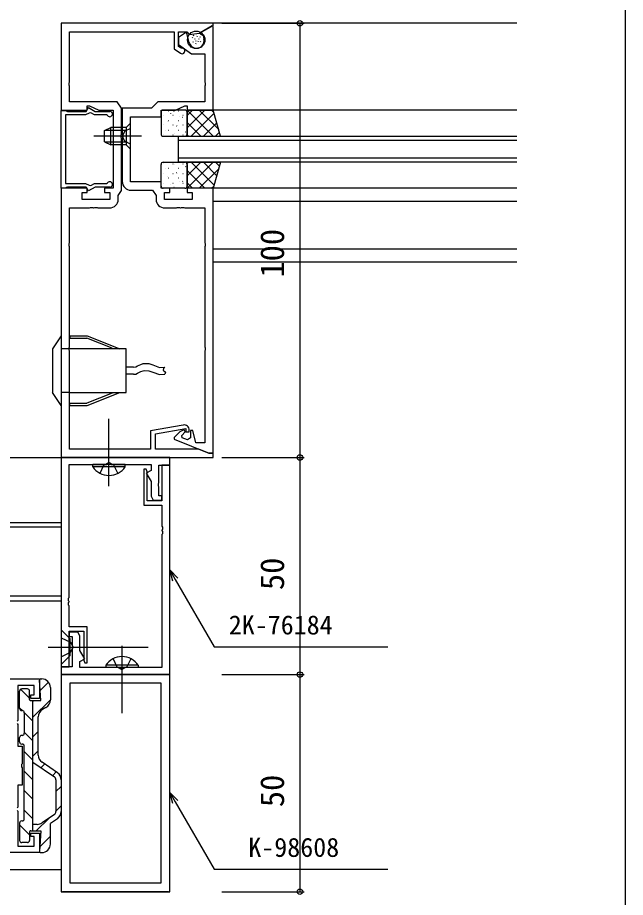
# Model space of a CAD drawing. Units: millimetres, scale not verified. Extents: x -437 to 438, y -681 to 679.
# Drawn here: x 298.2 to 438.3, y -528.3 to -325.7 of the extents above; entities that cross this region are included whole.
import ezdxf
from ezdxf.enums import TextEntityAlignment as Align

# ---------------------------------------------------------------- set-up
doc = ezdxf.new("R2010")
doc.units = ezdxf.units.MM
doc.header["$LTSCALE"] = 4
for name, color, linetype in [('0-2_YKK_11', 7, 'Continuous'), ('0-4_YKK_12', 2, 'Continuous'), ('0-5_YKK_13', 4, 'Continuous'), ('0-7_YKK_D', 6, 'Continuous'), ('0-8_YKK_ZWAK', 7, 'Continuous')]:
    doc.layers.add(name, color=color, linetype=linetype)
doc.styles.add('ＭＳ ゴシック', font='')
doc.styles.get('ＭＳ ゴシック').set_extended_font_data('MS Gothic')

msp = doc.modelspace()

# ---------------------------------------------------------------- linework, layer by layer
at = {"layer": '0-2_YKK_11'}
for p, q in [((333.3, -427), (308.3, -427)), ((308.3, -477), (333.3, -477)), ((333, -527), (308.6, -527))]:
    msp.add_line(p, q, dxfattribs=at)
for points in [[(336.017, -332.714), (335.783, -332.666), (335.3, -332.328), (335.3, -328.93), (337.251, -328.93), (337.8, -329.584), (340.2, -329.29), (343.3, -327.5), (343.3, -327), (308.3, -327), (308.3, -347), (314.3, -347), (314.3, -346), (314.8, -346), (316.945, -347), (320.3, -347), (320.3, -365), (318.3, -365), (318.3, -366), (319.5, -366), (319.5, -367.6), (313.1, -367.6), (313.1, -366), (314.3, -366), (314.3, -365), (308.3, -365)], [(343.3, -426), (343.3, -365), (337.3, -365), (337.3, -366), (338.5, -366), (338.5, -367.6), (332.1, -367.6), (332.1, -366), (333.3, -366), (333.3, -365), (331.3, -365), (331.3, -363.5), (324.3, -363.5), (324.3, -348.5), (331.3, -348.5), (331.3, -347), (334.656, -347), (336.8, -346), (337.3, -346), (337.3, -347), (343.3, -347), (343.3, -327.731), (343.1, -327.615), (340.351, -329.203), (340.351, -329.434), (340.991, -329.804), (341.191, -330.547)], [(321.43, -367.53), (321.43, -366.673), (322.23, -365.53), (322.23, -353.458), (322.11, -353.275), (322.11, -352.725), (322.23, -352.542), (322.23, -346.57), (321.18, -345.07), (310.23, -345.07), (310.23, -341.458), (310.11, -341.275), (310.11, -340.725), (310.23, -340.542), (310.23, -328.93), (334.3, -328.93), (334.3, -332.848), (335.777, -333.882)], [(337.81, -331.453), (337.153, -329.002), (335.3, -330.3), (335.3, -331.899), (338.3, -334), (341.37, -334), (341.37, -340.542), (341.49, -340.725), (341.49, -341.275), (341.37, -341.458), (341.37, -345.07), (330.6, -345.07), (329.1, -346.57), (322.37, -346.57), (322.37, -352.542), (322.49, -352.725), (322.49, -353.275), (322.37, -353.458), (322.37, -363.43)], [(308.3, -364.95), (308.3, -347.05), (309.3, -347.05), (309.473, -347.15), (309.733, -347.3), (314.05, -347.3), (314.575, -346.39), (316.151, -347.3), (319.5, -347.3)], [(319.001, -348.233), (318.752, -348.1), (315.937, -348.1), (315.119, -347.628), (314.73, -347.706), (313.935, -348.1), (309.3, -348.1), (309.3, -363.9), (313.935, -363.9), (314.73, -364.294), (315.119, -364.372), (315.937, -363.9), (318.752, -363.9), (319.001, -363.767)], [(319.5, -364.7), (316.151, -364.7), (314.575, -365.61), (314.05, -364.7), (309.733, -364.7), (309.473, -364.85), (309.3, -364.95), (308.3, -364.95)], [(308.3, -365), (308.3, -427), (343.3, -427), (343.3, -426), (342.3, -426), (339.998, -425.07), (330, -425.07), (330, -421.559), (337, -420.325), (337, -421.1), (337.8, -421.1), (337.8, -420.7)], [(324.37, -365.43), (329.3, -365.43), (330.17, -366.672), (330.17, -367.53)], [(336.392, -419.518), (328.9, -420.839), (328.9, -425.07), (310.23, -425.07), (310.23, -402.458), (310.11, -402.275), (310.11, -401.725), (310.23, -401.542), (310.23, -378.458), (310.11, -378.275), (310.11, -377.725), (310.23, -377.542), (310.23, -369.53), (314.842, -369.53), (315.025, -369.41), (315.575, -369.41), (315.758, -369.53), (315.842, -369.53), (316.025, -369.41), (316.575, -369.41), (316.758, -369.53), (319.43, -369.53)], [(332.17, -369.53), (334.842, -369.53), (335.025, -369.41), (335.575, -369.41), (335.758, -369.53), (335.842, -369.53), (336.025, -369.41), (336.575, -369.41), (336.758, -369.53), (341.37, -369.53), (341.37, -377.542), (341.49, -377.725), (341.49, -378.275), (341.37, -378.458), (341.37, -401.542), (341.49, -401.725), (341.49, -402.275), (341.37, -402.458), (341.37, -423.6), (339.35, -423.6), (338.6, -420.8), (338.1, -420.8), (338.1, -422.464), (337.395, -422.94), (336.164, -422.442), (336.057, -421.916), (336.876, -421.097), (336.645, -420.601), (335.941, -420.93)], [(335.372, -421.328), (334.3, -422.4), (334.3, -422.768), (342.3, -426), (343.3, -426)], [(308.3, -427), (308.3, -475.2), (310.1, -475.2), (310.1, -467), (313.5, -467), (313.5, -473.381), (313.439, -473.525), (313.75, -474.3), (314.3, -474.3), (314.3, -466), (310.1, -466), (310.1, -461.158), (309.98, -460.975), (309.98, -460.425), (310.1, -460.242), (310.1, -460.158), (309.98, -459.975), (309.98, -459.425), (310.1, -459.242), (310.1, -428.63), (318.842, -428.63), (319.025, -428.51), (319.575, -428.51), (319.759, -428.63), (329, -428.63), (329, -430), (327.89, -430.641), (329, -432.563), (329, -435.934), (329.5, -436.8), (331.5, -436.8), (331.5, -435.8), (330.8, -435.8), (330.8, -433.758), (330.68, -433.575), (330.68, -433.025), (330.8, -432.842), (330.8, -428.8), (333.3, -428.8), (333.3, -427)], [(333.3, -477), (333.3, -428.8), (331.5, -428.8), (331.5, -437), (328.1, -437), (328.1, -430.619), (328.162, -430.475), (327.85, -429.7), (327.3, -429.7), (327.3, -438), (331.5, -438), (331.5, -442.842), (331.62, -443.025), (331.62, -443.575), (331.5, -443.758), (331.5, -443.842), (331.62, -444.025), (331.62, -444.575), (331.5, -444.758), (331.5, -475.37), (322.759, -475.37), (322.575, -475.49), (322.025, -475.49), (321.842, -475.37), (312.6, -475.37), (312.6, -474), (313.71, -473.359), (312.6, -471.437), (312.6, -468.066), (312.1, -467.2), (310.1, -467.2), (310.1, -468.2), (310.8, -468.2), (310.8, -470.242), (310.92, -470.425), (310.92, -470.975), (310.8, -471.158), (310.8, -475.2), (308.3, -475.2), (308.3, -477)], [(280.3, -478), (303.3, -478), (303.3, -482.5), (301.3, -482.5), (301.3, -481.7), (302.1, -481.7), (302.1, -479.5), (298.3, -479.5), (298.3, -487.542), (298.18, -487.725)], [(298.18, -488.275), (298.3, -488.458), (298.3, -493.5), (299.3, -493.5), (299.3, -497.542), (299.18, -497.725), (299.18, -498.275), (299.3, -498.458), (299.3, -502.5), (298.3, -502.5), (298.3, -507.542), (298.18, -507.725)], [(298.18, -508.275), (298.3, -508.458), (298.3, -516.5), (302.1, -516.5), (302.1, -514.3), (301.3, -514.3), (301.3, -513.5), (303.3, -513.5), (303.3, -518), (280.3, -518)]]:
    msp.add_lwpolyline(points, dxfattribs=at)
for points in [[(333.3, -527), (333.3, -477), (308.3, -477), (308.3, -527)], [(331.3, -525), (331.3, -479), (310.3, -479), (310.3, -525)]]:
    msp.add_lwpolyline(points, close=True, dxfattribs=at)
for centre, radius, start, end in [((339.5, -331), 1.75, 194.99998, 15), ((336.15, -333.35), 0.65, 234.99999, 101.82642), ((319.5, -347.9), 0.6, 213.74896, 89.99997), ((319.5, -364.1), 0.6, 270.00003, 146.25104), ((324.37, -363.43), 2, 180.00001, 269.99999), ((319.43, -367.53), 2, 270.00001, 359.99999), ((332.17, -367.53), 2, 180.00001, 269.99999), ((336.786, -422.742), 2, 115, 135.00001), ((336.6, -420.7), 1.2, 0.00002, 100)]:
    msp.add_arc(centre, radius, start, end, dxfattribs=at)
at = {"layer": '0-4_YKK_12'}
for p, q in [((413.3, -327), (343, -327)), ((413.3, -347), (343.3, -347)), ((335.3, -353.001), (413.3, -353.001)), ((413.3, -354.001), (335.3, -354.001)), ((335.3, -358.001), (413.3, -358.001)), ((413.3, -365), (343.3, -365)), ((413.3, -368), (343.3, -368)), ((413.3, -379), (343.3, -379)), ((413.3, -382), (343.3, -382)), ((197.3, -427), (308.3, -427)), ((308.3, -427), (308.299, -522)), ((197.3, -441.999), (308.3, -441.999)), ((197.3, -459.999), (308.3, -459.999)), ((308.299, -522), (197.3, -522))]:
    msp.add_line(p, q, dxfattribs=at)
msp.add_lwpolyline([(413.3, -359.001), (335.3, -359.001), (335.3, -353.001)], dxfattribs=at)
at = {"layer": '0-5_YKK_13'}
for p, q in [((338.515, -330.347), (338.594, -330.163)), ((338.773, -329.857), (338.852, -329.673)), ((339.599, -330.032), (339.677, -329.848)), ((340.321, -330.214), (340.399, -330.03)), ((338.712, -331.355), (338.791, -331.171)), ((339.112, -330.65), (339.19, -330.466)), ((339.315, -331.761), (339.393, -331.577)), ((339.316, -331.111), (339.394, -330.927)), ((339.848, -331.212), (339.926, -331.028)), ((340.039, -330.644), (340.117, -330.46)), ((340.388, -331.292), (340.467, -331.108)), ((331.3, -347.501), (331.3, -352.501)), ((331.767, -348.167), (331.804, -348.167)), ((336.8, -347.001), (331.8, -347.001)), ((332.978, -347.136), (333.015, -347.136)), ((333.459, -347.807), (333.466, -347.81)), ((334.047, -348.167), (334.084, -348.167)), ((334.238, -347.245), (334.301, -347.286)), ((335.258, -347.136), (335.295, -347.136)), ((336.327, -348.167), (336.364, -348.167)), ((341.394, -347.001), (337.3, -351.096)), ((338.566, -347.001), (337.3, -348.267)), ((337.3, -347.023), (343.278, -353.001)), ((337.3, -352.501), (337.3, -347.501)), ((343.507, -347.717), (338.223, -353.001)), ((340.107, -347.001), (344.598, -351.492)), ((342.935, -347.001), (343.448, -347.515)), ((331.767, -350.41), (331.804, -350.41)), ((332.727, -349.679), (332.734, -349.681)), ((332.978, -349.379), (333.015, -349.379)), ((334.047, -350.41), (334.084, -350.41)), ((335.067, -350.507), (335.074, -350.51)), ((335.258, -349.379), (335.295, -349.379)), ((335.552, -348.548), (335.559, -348.551)), ((336.255, -348.58), (336.318, -348.621)), ((336.327, -350.41), (336.364, -350.41)), ((337.3, -349.852), (340.45, -353.001)), ((344.141, -349.912), (341.051, -353.001)), ((318.3, -351.7), (319.7, -351)), ((318.3, -354.3), (318.3, -351.7)), ((323.3, -351.654), (318.392, -351.654)), ((323.3, -351), (319.7, -351)), ((331.3, -351.177), (331.362, -351.218)), ((332.278, -351.65), (332.285, -351.653)), ((332.978, -351.621), (333.015, -351.621)), ((334.335, -352.379), (334.343, -352.381)), ((334.902, -350.622), (334.964, -350.664)), ((335.258, -351.621), (335.295, -351.621)), ((336.919, -351.957), (336.981, -351.999)), ((337.16, -351.248), (337.167, -351.251)), ((344.775, -352.106), (343.88, -353.001)), ((326.8, -353), (315.8, -353)), ((318.3, -354.3), (319.7, -355)), ((323.3, -354.346), (318.392, -354.346)), ((331.767, -352.652), (331.804, -352.652)), ((331.8, -353.001), (336.8, -353.001)), ((334.047, -352.652), (334.084, -352.652)), ((336.327, -352.652), (336.364, -352.652)), ((337.3, -352.68), (337.621, -353.001)), ((324.3, -356), (323.3, -355)), ((331.3, -364.501), (331.3, -359.501)), ((331.767, -359.35), (331.804, -359.35)), ((331.8, -359.001), (336.8, -359.001)), ((332.278, -360.352), (332.285, -360.35)), ((332.978, -360.381), (333.015, -360.381)), ((334.047, -359.35), (334.084, -359.35)), ((334.335, -359.624), (334.343, -359.621)), ((335.258, -360.381), (335.295, -360.381)), ((336.327, -359.35), (336.364, -359.35)), ((336.919, -360.045), (336.981, -360.004)), ((337.3, -359.323), (337.621, -359.001)), ((337.3, -362.151), (340.45, -359.001)), ((337.3, -364.979), (343.278, -359.001)), ((337.3, -359.501), (337.3, -364.501)), ((343.507, -364.285), (338.223, -359.001)), ((340.107, -365.001), (344.598, -360.51)), ((344.141, -362.091), (341.051, -359.001)), ((344.775, -359.897), (343.88, -359.001)), ((331.3, -360.826), (331.362, -360.784)), ((331.767, -361.593), (331.804, -361.593)), ((332.727, -362.324), (332.734, -362.321)), ((332.978, -362.624), (333.015, -362.624)), ((334.047, -361.593), (334.084, -361.593)), ((334.902, -361.38), (334.964, -361.339)), ((335.067, -361.495), (335.074, -361.493)), ((335.258, -362.624), (335.295, -362.624)), ((336.327, -361.593), (336.364, -361.593)), ((337.16, -360.754), (337.167, -360.752)), ((341.394, -365.001), (337.3, -360.907)), ((331.767, -363.835), (331.804, -363.835)), ((333.459, -364.195), (333.466, -364.193)), ((334.047, -363.835), (334.084, -363.835)), ((334.238, -364.757), (334.301, -364.716)), ((335.552, -363.454), (335.559, -363.452)), ((336.255, -363.422), (336.318, -363.381)), ((336.327, -363.835), (336.364, -363.835)), ((338.566, -365.001), (337.3, -363.735)), ((342.935, -365.001), (343.448, -364.488)), ((336.8, -365.001), (331.8, -365.001)), ((332.978, -364.866), (333.015, -364.866)), ((335.258, -364.866), (335.295, -364.866)), ((308.3, -399), (306.3, -402)), ((308.3, -399), (308.3, -415)), ((310.3, -399), (314.3, -399)), ((310.3, -399), (310.3, -399.5)), ((314.3, -399), (321.8, -402)), ((310.3, -399.5), (314.204, -399.5)), ((320.077, -401.849), (314.204, -399.5)), ((306.3, -402), (306.3, -412)), ((310.3, -402), (308.3, -402)), ((324.967, -406.166), (323.3, -406.166)), ((324.967, -407.833), (323.3, -407.833)), ((308.3, -415), (306.3, -412)), ((310.3, -412), (308.3, -412)), ((310.3, -412), (323.3, -412)), ((320.077, -412.151), (314.204, -414.5)), ((314.3, -415), (321.8, -412)), ((310.3, -415), (310.3, -414.5)), ((310.3, -414.5), (314.204, -414.5)), ((310.3, -415), (314.3, -415)), ((319.3, -433.63), (319.301, -418.13)), ((323.05, -428.63), (315.55, -428.63)), ((323.05, -429.139), (323.05, -428.63)), ((308.3, -466.7), (308.3, -474.7)), ((310.3, -468.7), (310.3, -472.7)), ((305.3, -470.7), (328.3, -470.7)), ((322.3, -470.37), (322.3, -485.87)), ((308.3, -474.7), (310.3, -472.7)), ((326.05, -475.37), (318.55, -475.37)), ((326.05, -474.861), (326.05, -475.37)), ((303.6, -478), (303.8, -478)), ((303.451, -480.669), (305.365, -478.755)), ((305.8, -480), (305.8, -482.843)), ((298.7, -484.8), (298.7, -480.8)), ((298.925, -480.383), (301, -482.458)), ((300.501, -480.3), (299.201, -480.3)), ((301, -482.7), (301, -480.8)), ((301.542, -483), (301.8, -483.258)), ((301.8, -486.81), (305.8, -482.81)), ((301.8, -513), (301.8, -483)), ((298.7, -484.648), (299.355, -485.303)), ((299.3, -485.3), (299.2, -485.3)), ((299.797, -485.745), (301.8, -487.748)), ((299.8, -485.8), (299.8, -490.5)), ((304.792, -484.579), (304.008, -485.027)), ((303, -495.544), (303, -486.764)), ((299.8, -490.238), (301.8, -492.238)), ((301.8, -491.3), (303, -490.1)), ((298.7, -492.5), (298.7, -491.5)), ((299.3, -491), (299.2, -491)), ((299.2, -493), (299.3, -493)), ((299.8, -510.2), (299.8, -493.5)), ((299.8, -494.729), (301.8, -496.729)), ((301.8, -495.79), (303, -494.59)), ((306.75, -500.597), (301.8, -497.231)), ((303.615, -498.465), (304.475, -497.605)), ((307.424, -499.608), (303.876, -497.198)), ((299.8, -499.219), (301.8, -501.219)), ((306.288, -500.283), (307.149, -499.422)), ((307.1, -501.258), (307.1, -508.542)), ((308.3, -501.262), (308.3, -508.543)), ((299.8, -503.709), (301.8, -505.709)), ((307.1, -503.961), (308.3, -502.761)), ((299.8, -508.199), (301.8, -510.199)), ((307.1, -508.451), (308.3, -507.251)), ((302.551, -513), (305.494, -510.057)), ((306.75, -509.203), (303.881, -511.154)), ((307.423, -510.198), (305.8, -511.3)), ((298.7, -511.2), (298.7, -515.2)), ((298.7, -511.589), (301, -513.889)), ((299.3, -510.7), (299.2, -510.7)), ((302.757, -511.5), (301.8, -511.5)), ((305.8, -516), (305.8, -511.3)), ((301, -513.3), (301, -515.2)), ((301.3, -513), (303.6, -513)), ((303.6, -513), (303.301, -517.681)), ((303.365, -516.676), (305.8, -514.241)), ((300.501, -515.7), (299.201, -515.7)), ((303.6, -518), (303.8, -518))]:
    msp.add_line(p, q, dxfattribs=at)
for points in [[(343.3, -347.001), (337.3, -347.001), (337.3, -353.001), (345.034, -353.001)], [(343.3, -365.001), (337.3, -365.001), (337.3, -359.001), (345.034, -359.001)], [(308.3, -458.958), (248.3, -458.958), (248.3, -442.958), (308.3, -442.958)]]:
    msp.add_lwpolyline(points, close=True, dxfattribs=at)
for points in [[(324.3, -356), (324.3, -350), (323.3, -351), (323.3, -355)], [(323.3, -355), (319.7, -355), (319.7, -351)], [(324.3, -351.2), (322.957, -351.855), (322.348, -353)], [(324.3, -354.8), (322.957, -354.145), (322.348, -353)], [(323.3, -412), (323.3, -402), (310.3, -402)], [(324.967, -406.166), (325.484, -406.111), (325.909, -405.919), (326.62, -405.564), (327.195, -405.386), (327.467, -405.333)], [(324.967, -407.833), (325.484, -407.778), (325.909, -407.586), (326.62, -407.23), (327.195, -407.052), (327.467, -407), (328.462, -407.044), (329.447, -407.346), (330.953, -407.92), (332.185, -407.838)], [(327.467, -405.333), (328.462, -405.378), (329.447, -405.679), (330.953, -406.254), (332.185, -406.172)], [(332.185, -406.172), (331.882, -406.475), (331.79, -406.917), (332.306, -407.382), (332.185, -407.838)], [(323.05, -429.139), (315.55, -429.139), (315.55, -428.63)], [(317.25, -430.639), (318.155, -428.784), (319.3, -428.175)], [(321.35, -430.639), (320.445, -428.784), (319.3, -428.175)], [(308.3, -466.7), (310.3, -468.7), (310.3, -472.7)], [(308.3, -468.5), (310.452, -469.55), (311.064, -470.7)], [(308.3, -472.9), (310.452, -471.85), (311.064, -470.7)], [(320.25, -473.361), (321.155, -475.216), (322.3, -475.825)], [(324.35, -473.361), (323.445, -475.216), (322.3, -475.825)], [(326.05, -474.861), (318.55, -474.861), (318.55, -475.37)], [(301.3, -483), (303.6, -483), (303.301, -478.319)]]:
    msp.add_lwpolyline(points, dxfattribs=at)
msp.add_circle((339.399, -330.8), 2, dxfattribs=at)
for centre, radius, start, end in [((331.8, -347.501), 0.5, 90, 180), ((336.8, -347.501), 0.5, 0, 90), ((331.8, -352.501), 0.5, 180, 270), ((336.8, -352.501), 0.5, 270, 0), ((331.8, -359.501), 0.5, 90, 180), ((336.8, -359.501), 0.5, 0, 90), ((331.8, -364.501), 0.5, 180, 270), ((336.8, -364.501), 0.5, 270, 0), ((319.3, -426.603), 4.527, 214.06548, 325.93207), ((322.3, -477.397), 4.527, 34.06671, 145.93329), ((303.6, -478.3), 0.3, 90, 183.65976), ((303.8, -480), 2, 360, 90), ((299.2, -480.8), 0.5, 89.99641, 179.99641), ((300.5, -480.8), 0.5, 359.99641, 89.99641), ((301.3, -482.7), 0.3, 179.99641, 270), ((303.8, -482.843), 2, 299.74538, 360), ((299.2, -484.8), 0.5, 179.99641, 270), ((299.3, -485.8), 0.5, 360, 89.99997), ((305, -486.764), 2, 119.74538, 180), ((299.2, -491.5), 0.5, 89.99641, 179.99641), ((299.3, -490.5), 0.5, 269.99641, 360), ((299.2, -492.5), 0.5, 179.99641, 269.99641), ((299.3, -493.5), 0.5, 0, 89.97137), ((305, -495.544), 2, 180, 235.81101), ((306.3, -501.262), 2, 0.00289, 55.81101), ((306.3, -501.258), 0.8, 0.00289, 55.78387), ((306.3, -508.542), 0.8, 304.21613, 0.00289), ((306.3, -508.544), 2, 304.16806, 0.00289), ((299.3, -510.2), 0.5, 270, 0), ((299.2, -511.2), 0.5, 90, 180.00359), ((302.757, -509.5), 2, 270, 304.21613), ((301.3, -513.3), 0.3, 90, 180.00359), ((299.2, -515.2), 0.5, 180.00359, 270.00359), ((300.5, -515.2), 0.5, 270.00359, 0.00359), ((303.8, -516), 2, 270, 0), ((303.6, -517.7), 0.3, 176.34024, 270)]:
    msp.add_arc(centre, radius, start, end, dxfattribs=at)
at = {"layer": '0-7_YKK_D'}
for p, q in [((345.3, -327), (364.3, -327)), ((363.3, -327), (363.3, -427)), ((345.3, -427), (364.3, -427)), ((345.3, -427), (364.3, -427)), ((363.3, -427), (363.3, -477)), ((345.3, -477), (364.3, -477)), ((345.3, -477), (364.3, -477)), ((363.3, -477), (363.3, -527)), ((345.3, -527), (364.3, -527))]:
    msp.add_line(p, q, dxfattribs=at)
for points in [[(333.984, -455.45), (333.3, -452.9), (335.167, -454.767)], [(333.3, -452.9), (334.575, -455.108), (343.507, -470.578), (383.585, -470.578)], [(333.984, -506.676), (333.3, -504.126), (335.167, -505.993)], [(333.3, -504.126), (334.575, -506.334), (343.507, -521.804), (383.585, -521.804)]]:
    msp.add_lwpolyline(points, dxfattribs=at)
for centre in [(363.3, -327), (363.3, -427), (363.3, -427), (363.3, -477), (363.3, -477), (363.3, -527)]:
    msp.add_circle(centre, 0.637, dxfattribs=at)
at = {"layer": '0-8_YKK_ZWAK'}
msp.add_lwpolyline([(-436.7, -681), (438.3, -681), (438.3, 644)], dxfattribs=at)

# ---------------------------------------------------------------- texts
at = {"layer": '0-7_YKK_D', "style": 'ＭＳ ゴシック'}
for s, p in [('100', (361.3, -385.565)), ('50', (361.3, -457.54)), ('50', (361.3, -507.54))]:
    msp.add_text(s, height=5.499, rotation=90, dxfattribs=at).set_placement(p, align=Align.BOTTOM_LEFT)
for s, p in [('2K-76184', (346.909, -469.078)), ('K-98608', (351.409, -520.304))]:
    msp.add_text(s, height=4.399, dxfattribs=at).set_placement(p, align=Align.BOTTOM_LEFT)

doc.saveas('drawing.dxf')
